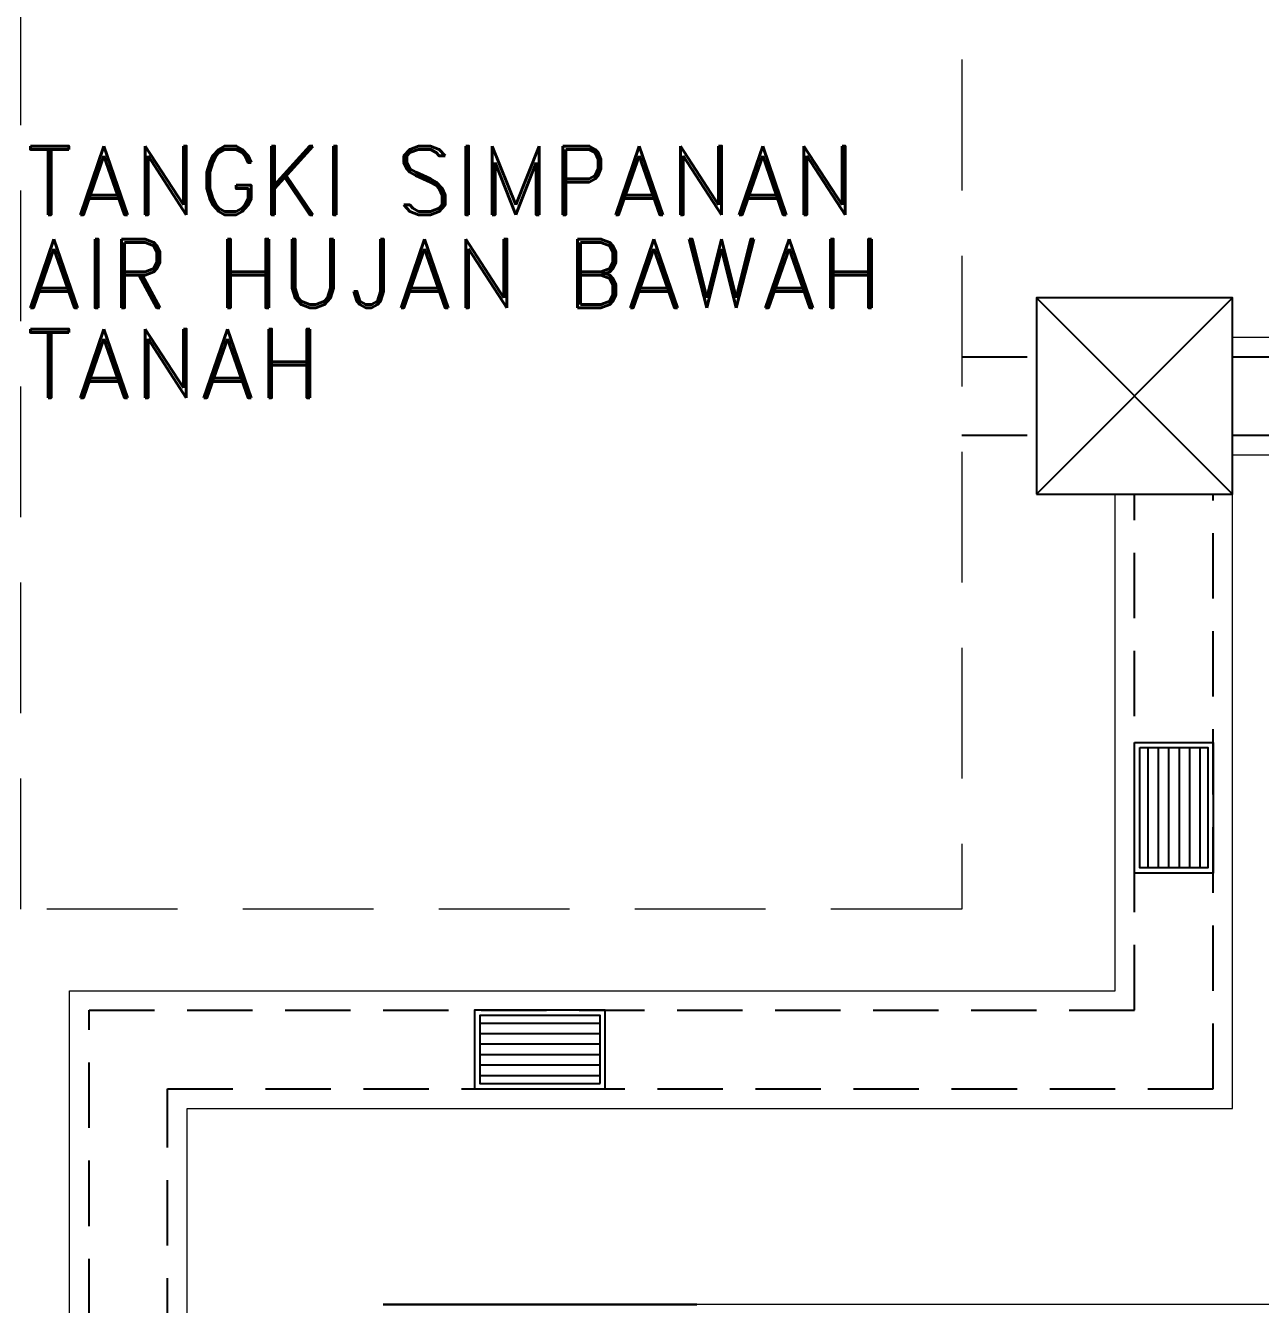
# Model space of a CAD drawing. Header units: inches. Extents: x -86493719 to 430035, y 21644 to 1519532.
# Drawn here: x 43666 to 48391, y 80404 to 85295 of the extents above; entities that cross this region are included whole.
import ezdxf
from ezdxf.enums import TextEntityAlignment as Align

# ---------------------------------------------------------------- set-up
doc = ezdxf.new("R2010")
doc.units = ezdxf.units.IN
doc.header["$MEASUREMENT"] = 0
doc.linetypes.add('DASHED2', pattern=[0.375, 0.25, -0.125])
doc.linetypes.add('HIDDEN', pattern=[0.375, 0.25, -0.125])
for name, color, linetype in [('drain', 8, 'Continuous'), ('manhole', 8, 'Continuous'), ('MSGRATING', 8, 'Continuous')]:
    doc.layers.add(name, color=color, linetype=linetype)
for name, color, linetype, lineweight in [('LW', 8, 'Continuous', 20), ('t3', 8, 'Continuous', 25), ('wall', 8, 'Continuous', 30)]:
    doc.layers.add(name, color=color, linetype=linetype, lineweight=lineweight)
doc.styles.add('VERDANA1000', font='romand.shx', dxfattribs={"height": 1000})

msp = doc.modelspace()

# ---------------------------------------------------------------- linework, layer by layer
at = {"layer": 'drain', "linetype": 'DASHED2', "ltscale": 1000}
for points in [[(48284.3, 84028.6), (59359.3, 84028.6), (59359.3, 81528.6), (63359.3, 81528.6), (63359.3, 66078.6), (61359.3, 66078.6), (61359.3, 63103.6), (64859.3, 63103.6), (64859.3, 54578.6), (63359.3, 54578.6), (63359.3, 47578.6), (38409.3, 47578.6), (38409.3, 58028.6)], [(47247.7, 84028.6), (47534.3, 84028.6)], [(48284.3, 83728.6), (59059.3, 83728.6), (59059.3, 81228.6), (63059.3, 81228.6), (63059.3, 66378.6), (61059.3, 66378.6), (61059.3, 62803.6), (64559.3, 62803.6), (64559.3, 54878.6), (63059.3, 54878.6), (63059.3, 47878.6), (38709.3, 47878.6), (38709.3, 57728.6)], [(47247.7, 83728.6), (47534.3, 83728.6)], [(38409.3, 58028.6), (42409.3, 58028.6), (42409.3, 63028.6), (45909.3, 63028.6), (45909.3, 66078.6), (43909.3, 66078.6), (43909.3, 81528.6), (47909.3, 81528.6), (47909.3, 83503.6)], [(38709.3, 57728.6), (42709.3, 57728.6), (42709.3, 62728.6), (46209.3, 62728.6), (46209.3, 66378.6), (44209.3, 66378.6), (44209.3, 81228.6), (48209.3, 81228.6), (48209.3, 83503.6)]]:
    msp.add_lwpolyline(points, dxfattribs=at)
at = {"layer": 'LW'}
for p, q in [((48284.3, 84103.6), (59434.3, 84103.6)), ((48284.3, 81153.6), (48284.3, 83653.6)), ((48284.3, 83653.6), (58984.3, 83653.6)), ((47834.3, 81603.6), (47834.3, 83503.6)), ((43834.3, 66003.6), (43834.3, 81603.6)), ((43834.3, 81603.6), (47834.3, 81603.6)), ((44284.3, 66453.6), (44284.3, 81153.6)), ((44284.3, 81153.6), (48284.3, 81153.6)), ((49034.3, 80403.6), (46234.3, 80403.6))]:
    msp.add_line(p, q, dxfattribs=at)
at = {"layer": 'LW', "linetype": 'HIDDEN', "ltscale": 2000}
msp.add_lwpolyline([(43647.7, 85915.1), (47247.7, 85915.1), (47247.7, 81915.1), (43647.7, 81915.1)], close=True, dxfattribs=at)
at = {"layer": 'LW', "linetype": 'Continuous', "lineweight": 0}
for radius, end in [(3000, 169.078), (2875, 166.7142)]:
    msp.add_arc((44063.7, 83300.9), radius, 90.0124, end, dxfattribs=at)
at = {"layer": 'manhole'}
for p, q in [((47534.3, 84253.6), (48284.3, 83503.6)), ((48284.3, 84253.6), (47534.3, 83503.6))]:
    msp.add_line(p, q, dxfattribs=at)
msp.add_lwpolyline([(47534.3, 83503.6), (48284.3, 83503.6), (48284.3, 84253.6), (47534.3, 84253.6)], close=True, dxfattribs=at)
at = {"layer": 'MSGRATING'}
for p, q in [((47959.3, 82533.6), (47959.3, 82073.6)), ((47999.3, 82533.6), (47999.3, 82073.6)), ((48039.3, 82533.6), (48039.3, 82073.6)), ((48079.3, 82533.6), (48079.3, 82073.6)), ((48119.3, 82533.6), (48119.3, 82073.6)), ((48159.3, 82533.6), (48159.3, 82073.6)), ((45864.3, 81478.6), (45404.3, 81478.6)), ((45864.3, 81438.6), (45404.3, 81438.6)), ((45864.3, 81398.6), (45404.3, 81398.6)), ((45864.3, 81358.6), (45404.3, 81358.6)), ((45864.3, 81318.6), (45404.3, 81318.6)), ((45864.3, 81278.6), (45404.3, 81278.6))]:
    msp.add_line(p, q, dxfattribs=at)
for points in [[(47909.3, 82553.6), (48209.3, 82553.6), (48209.3, 82053.6), (47909.3, 82053.6)], [(47929.3, 82533.6), (48189.3, 82533.6), (48189.3, 82073.6), (47929.3, 82073.6)], [(45884.3, 81228.6), (45884.3, 81528.6), (45384.3, 81528.6), (45384.3, 81228.6)], [(45864.3, 81248.6), (45864.3, 81508.6), (45404.3, 81508.6), (45404.3, 81248.6)]]:
    msp.add_lwpolyline(points, close=True, dxfattribs=at)
at = {"layer": 'wall'}
msp.add_line((45034.3, 80403.6), (46234.3, 80403.6), dxfattribs=at)

# ---------------------------------------------------------------- texts
at = {"layer": 't3', "style": 'VERDANA1000'}
for s, p in [('TANGKI SIMPANAN', (43662.7, 84834.5)), ('AIR HUJAN BAWAH', (43662.7, 84478.5)), ('TANAH', (43662.7, 84134.2))]:
    msp.add_text(s, height=262.5, dxfattribs=at).set_placement(p, align=Align.TOP_LEFT)

doc.saveas('drawing.dxf')
